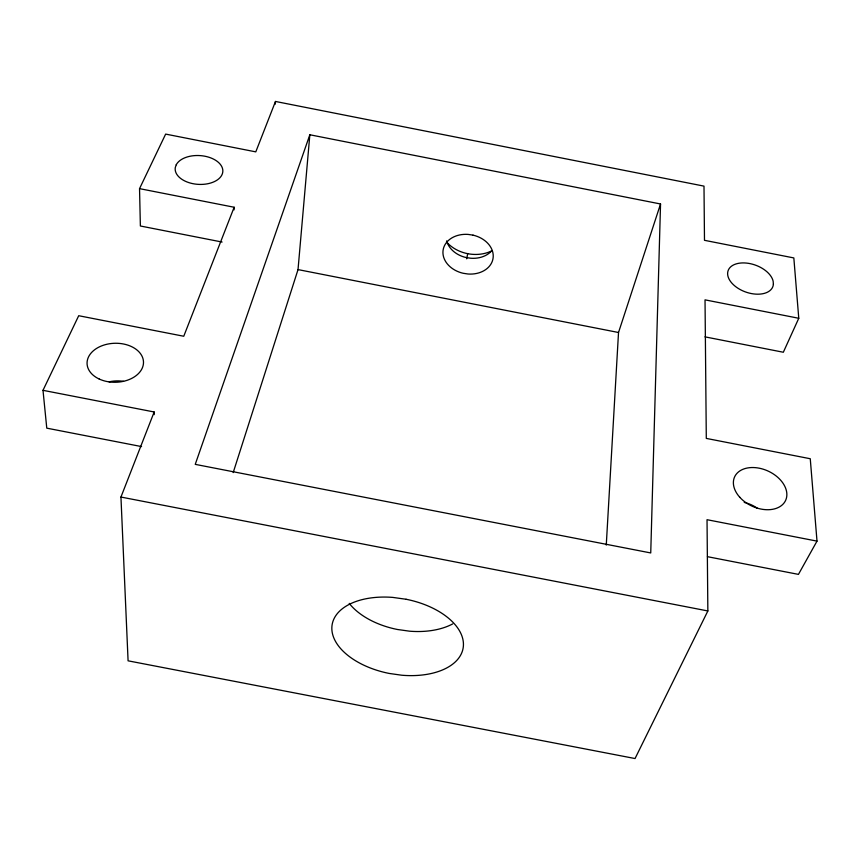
<?xml version="1.0" encoding="UTF-8"?>
<svg xmlns="http://www.w3.org/2000/svg" width="860" height="860" viewBox="0 0 860 860"><rect width="100%" height="100%" fill="white"/><g stroke="black" fill="none" stroke-linecap="round" stroke-linejoin="round"><path stroke-width="1.29" d="M660.544 203.981L650.74 552.948L195.242 464.357L309.837 134.762L660.544 203.981L618.523 332.498L606.268 545.1M234.049 209.883L234.156 207.249L139.535 188.641L140.374 225.997L222.095 242.047M275.308 104.124L275.479 101.458L703.996 186.125L704.49 240.316L793.834 257.935L798.768 318.275L783.331 352.245L704.963 336.851M233.189 472.602L298.022 269.599L309.837 134.762M466.722 258.817L467.679 253.668M798.768 318.275L705.028 299.85L706.296 438.406L810.26 458.735L817 541.123L707.028 519.698L707.855 610.955L635.045 758.541L128.086 660.824L120.948 497.048L154.176 411.983L43 390.322L78.712 315.717L183.76 336.249L234.156 207.249M275.479 101.458L255.785 151.865L165.647 134.095L139.535 188.641M817 541.123L798.445 574.383L707.447 556.678M141.567 446.587L46.773 428.151L43 390.322M120.948 497.048L707.855 610.955M298.022 269.599L618.523 332.498M154.176 411.983L154.22 414.638M491.802 250.84A33.045 26.144 10.4 0 1 446.512 241.939M452.704 623.909A64.694 38.517 10.4 0 1 409.553 631.186L397.438 629.488A64.694 38.517 10.4 0 1 349.224 603.387M491.425 251.12A24.994 19.63 10.4 0 1 470.871 258.247L466.088 257.538A24.994 19.63 10.4 0 1 446.662 240.875M744.233 502.401A27.283 19.232 25.5 0 1 757.359 508.26M109.102 381.84A27.423 19.436 -2.2 0 1 123.55 381.335M176.236 164.776L175.3 167.506A23.876 14.416 3.6 0 0 207.281 183.836A23.876 14.416 3.6 0 0 215.408 160.153A23.876 14.416 3.6 0 0 176.236 164.776M406.092 599.259L392.74 597.399A66.532 38.023 10.4 0 0 331.863 627.252A66.532 38.023 10.4 0 0 389.29 673.455L401.738 675.218A66.532 38.023 10.4 0 0 463.4 645.699A66.532 38.023 10.4 0 0 406.092 599.259M473.021 235.145L468.055 234.404A25.316 19.672 10.4 0 0 443.05 250.486A25.316 19.672 10.4 0 0 463.175 273.276L468.012 274.007A25.316 19.672 10.4 0 0 493.102 257.978A25.316 19.672 10.4 0 0 473.021 235.145M773.387 284.165L773.14 281.209A23.747 14.297 19.5 0 0 737.418 263.558A23.747 14.297 19.5 0 0 739.492 289.175A23.747 14.297 19.5 0 0 773.387 284.165M739.718 497.198A28.079 19.285 24.8 0 0 785.288 501.058A28.079 19.285 24.8 0 0 755.359 467.646A28.079 19.285 24.8 0 0 739.718 497.198M99.19 379.013A28.219 19.5 -1.5 0 0 143.394 364.017A28.219 19.5 -1.5 0 0 103.243 345.29A28.219 19.5 -1.5 0 0 99.19 379.013"/></g></svg>
